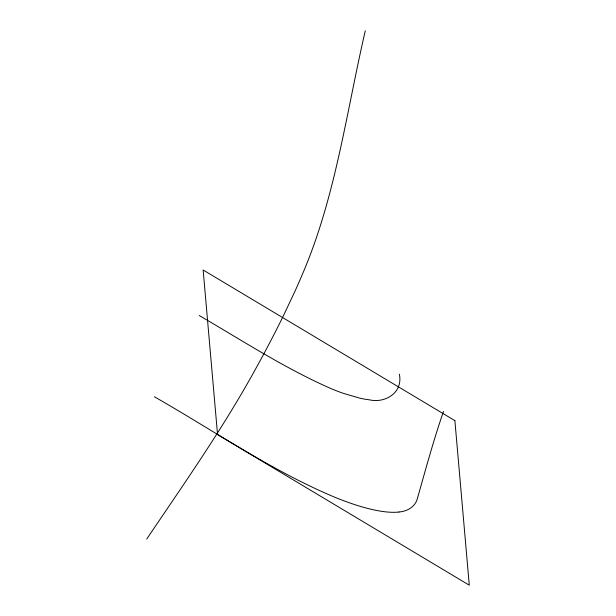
<?xml version="1.0" encoding="UTF-8"?>
<svg xmlns="http://www.w3.org/2000/svg" width="616" height="616" viewBox="0 0 616 616"><rect width="100%" height="100%" fill="white"/><g stroke="black" fill="none" stroke-linecap="round" stroke-linejoin="round"><path stroke-width="0.92" d="M365.273 30.8C346.438 112.012 335.774 196.165 302.779 273.381A230.338 46.577 -59.1 0 1 295.033 291.114L283.807 314.938A267.69 54.131 -59.1 0 1 254.947 370.124C222.653 428.775 184.084 483.606 146.716 539.062M443.482 411.419C433.602 440.024 425.695 469.238 417.44 498.329C415.469 506.783 407.053 511.519 398.875 511.988M199.238 315.507C242.481 340.694 284.684 368.175 330.576 388.419A125.541 33.087 34.1 0 0 343.297 393.324L359.621 398.105A135.166 35.62 34.1 0 0 369.123 399.784C385.447 403.626 403.203 392.5 399.368 374.182M154.385 396.766C214.599 431.085 272.103 471.194 336.367 497.89A186.232 49.072 34.1 0 0 398.945 512.042M454.885 420.636L203.149 270L217.548 434.565L469.284 585.2L454.885 420.636"/></g></svg>
